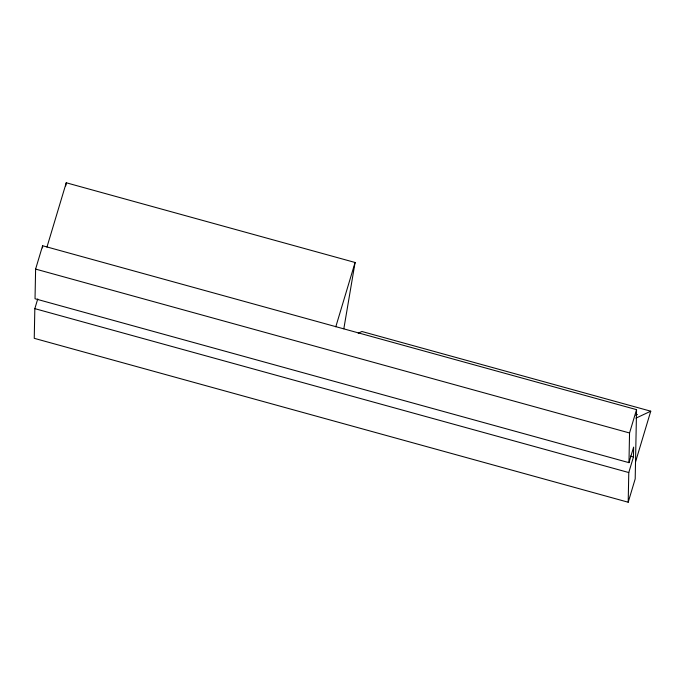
<?xml version="1.0" encoding="UTF-8"?>
<svg xmlns="http://www.w3.org/2000/svg" width="685" height="685" viewBox="0 0 685 685"><rect width="100%" height="100%" fill="white"/><g stroke="black" fill="none" stroke-linecap="round" stroke-linejoin="round"><path stroke-width="1.03" d="M37.752 298.925L34.832 308.644L34.25 338.322L628.196 502.225L635.192 478.892L636.553 409.647L42.607 245.752L35.611 269.085L35.029 298.754L628.967 462.658L633.634 447.099L633.445 456.989L628.779 472.547L628.196 502.225M42.564 247.884L42.607 245.752M628.967 462.658L629.549 432.98L636.553 409.647M65.717 185.935L66.257 182.775L355.087 262.483L343.827 328.783M46.957 247.088L66.257 182.775M335.796 326.796L355.087 262.483M635.44 462.238L650.75 411.197L361.911 331.497L358.221 333.227M635.783 415.196L637.401 414.434M635.963 418.141L650.75 411.197M35.611 269.085L629.549 432.98M630.363 456.142L633.445 456.989M34.832 308.644L628.779 472.547"/></g></svg>
